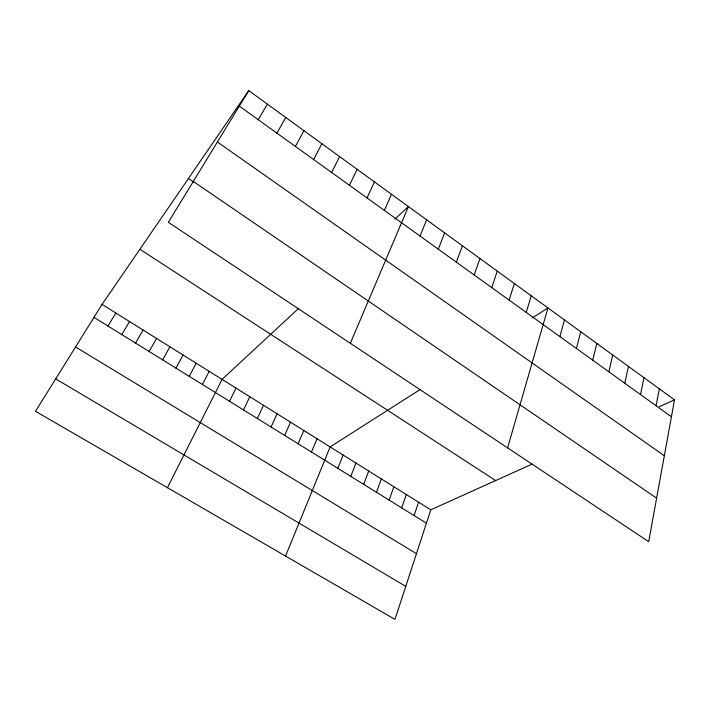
<?xml version="1.0" encoding="UTF-8"?>
<svg xmlns="http://www.w3.org/2000/svg" width="710" height="710" viewBox="0 0 710 710"><rect width="100%" height="100%" fill="white"/><g stroke="black" fill="none" stroke-linecap="round" stroke-linejoin="round"><path stroke-width="1.06" d="M674.5 399.863L648.7 541.677L168.359 222.31L248.766 90.605L674.5 399.863L659.155 406.786M656.058 405.738L659.333 388.84M640.509 394.565L643.988 377.693M624.773 383.249L628.457 366.413M608.843 371.8L612.748 355M592.726 360.21L596.844 343.454M576.413 348.477L580.753 331.765M559.897 336.602L564.459 319.926M507.588 447.859L547.969 307.954L532.305 317.947M526.243 312.4L531.275 295.821M509.097 300.082L514.377 283.547M532.243 464.047L430.784 509.824L394.973 619.395L35.5 411.303L102.062 304.395L248.766 90.605M414.09 515.566L418.58 502.201M491.737 287.594L497.266 271.122M401.656 507.872L406.28 494.515M474.156 274.956L479.942 258.538M389.115 500.106L393.864 486.758M376.46 492.27L381.341 478.93M456.353 262.159L462.396 245.793M363.697 484.362L368.712 471.032M438.318 249.192L444.637 232.889M350.811 476.392L355.967 463.071M337.818 468.343L343.116 455.039M420.054 236.057L426.639 219.816M285.553 556.045L330.141 446.936L420.151 389.506M311.486 452.03L317.059 438.753M350.341 343.312L408.419 206.574L394.84 219.168M298.129 443.768L303.853 430.5M284.666 435.425L290.532 422.175M384.385 210.409L391.521 194.3M271.069 427.012L277.086 413.779M367.017 197.921L374.418 181.884M257.348 418.51L263.517 405.303M349.435 185.283L357.112 169.317M243.512 409.945L249.831 396.748M229.534 401.292L236.013 388.113M331.641 172.495L339.602 156.59M167.436 487.672L222.07 379.397L298.706 308.326M202.403 384.483L209.193 371.348M313.634 159.537L321.87 143.713M189.259 376.344L196.2 363.227M176 368.135L183.091 355.036M295.395 146.429L303.933 130.684M162.625 359.855L169.876 346.782M276.927 133.152L285.766 117.487M149.144 351.503L156.546 338.448M135.539 343.081L143.101 330.043M258.236 119.715L267.377 104.13M121.809 334.579L129.54 321.568M107.964 326.005L115.863 313.021M55.682 378.892L405.774 586.362M75.553 346.977L416.45 553.685M93.995 317.352L426.417 523.199M102.062 304.395L430.784 509.824M139.897 249.263L495.642 480.563M193.315 181.432L656.617 498.154M188.452 178.494L193.732 182.097M217.393 142L664.329 455.758M239.305 106.101L671.42 416.788"/></g></svg>
